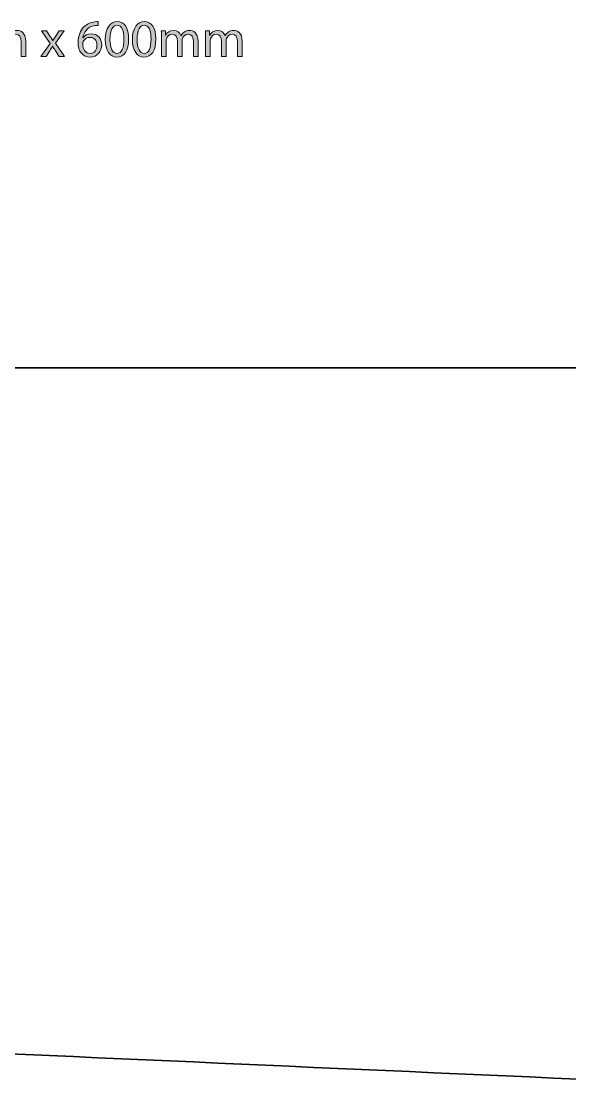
# Model space of a CAD drawing. Header units: inches. Extents: x 13 to 716, y -481 to 623.
# Drawn here: x 101.4 to 189.2, y -210.4 to -38 of the extents above; entities that cross this region are included whole.
import ezdxf

# ---------------------------------------------------------------- set-up
doc = ezdxf.new("R2010")
doc.units = ezdxf.units.IN
doc.header["$MEASUREMENT"] = 0
doc.layers.add('Layer 1', color=7, linetype='Continuous')

# ---------------------------------------------------------------- blocks, each defined once
blk = doc.blocks.new('block 3')
at = {"layer": 'Layer 1', "true_color": 0xffffff}
h = blk.add_hatch(color=7, dxfattribs=at)
h.dxf.hatch_style = 2
edge = h.paths.add_edge_path()
edge.add_spline(control_points=[(96.25, -40.63), (96.25, -40.2), (96.23, -39.86), (96.21, -39.52), (96.21, -39.52), (96.87, -39.52), (96.87, -39.52), (96.87, -39.52), (96.9, -40.19), (96.9, -40.19), (96.9, -40.19), (96.93, -40.19), (96.93, -40.19), (97.15, -39.8), (97.54, -39.43), (98.22, -39.43), (98.77, -39.43), (99.19, -39.77), (99.37, -40.26), (99.37, -40.26), (99.39, -40.26), (99.39, -40.26), (99.52, -40.02), (99.69, -39.85), (99.86, -39.72), (100.1, -39.54), (100.36, -39.43), (100.75, -39.43), (101.3, -39.43), (102.11, -39.79), (102.11, -41.21), (102.11, -41.21), (102.11, -43.62), (102.11, -43.62), (102.11, -43.62), (101.38, -43.62), (101.38, -43.62), (101.38, -43.62), (101.38, -41.31), (101.38, -41.31), (101.38, -40.51), (101.08, -40.04), (100.49, -40.04), (100.06, -40.04), (99.74, -40.36), (99.6, -40.71), (99.57, -40.82), (99.54, -40.95), (99.54, -41.09), (99.54, -41.09), (99.54, -43.62), (99.54, -43.62), (99.54, -43.62), (98.81, -43.62), (98.81, -43.62), (98.81, -43.62), (98.81, -41.16), (98.81, -41.16), (98.81, -40.51), (98.53, -40.04), (97.96, -40.04), (97.5, -40.04), (97.15, -40.42), (97.04, -40.79), (96.99, -40.89), (96.98, -41.03), (96.98, -41.15), (96.98, -41.15), (96.98, -43.62), (96.98, -43.62), (96.98, -43.62), (96.25, -43.62), (96.25, -43.62), (96.25, -43.62), (96.25, -40.63), (96.25, -40.63)], knot_values=[0, 0, 0, 0, 1, 1, 1, 2, 2, 2, 3, 3, 3, 4, 4, 4, 5, 5, 5, 6, 6, 6, 7, 7, 7, 8, 8, 8, 9, 9, 9, 10, 10, 10, 11, 11, 11, 12, 12, 12, 13, 13, 13, 14, 14, 14, 15, 15, 15, 16, 16, 16, 17, 17, 17, 18, 18, 18, 19, 19, 19, 20, 20, 20, 21, 21, 21, 22, 22, 22, 23, 23, 23, 24, 24, 24, 25, 25, 25, 25], degree=3, periodic=1)
h = blk.add_hatch(color=7, dxfattribs=at)
h.dxf.hatch_style = 2
edge = h.paths.add_edge_path()
edge.add_spline(control_points=[(105.45, -39.52), (105.45, -39.52), (106.04, -40.4), (106.04, -40.4), (106.2, -40.63), (106.32, -40.83), (106.46, -41.06), (106.46, -41.06), (106.48, -41.06), (106.48, -41.06), (106.61, -40.82), (106.75, -40.61), (106.89, -40.39), (106.89, -40.39), (107.46, -39.52), (107.46, -39.52), (107.46, -39.52), (108.27, -39.52), (108.27, -39.52), (108.27, -39.52), (106.87, -41.5), (106.87, -41.5), (106.87, -41.5), (108.3, -43.62), (108.3, -43.62), (108.3, -43.62), (107.47, -43.62), (107.47, -43.62), (107.47, -43.62), (106.86, -42.69), (106.86, -42.69), (106.7, -42.46), (106.56, -42.23), (106.42, -41.98), (106.42, -41.98), (106.4, -41.98), (106.4, -41.98), (106.26, -42.23), (106.13, -42.45), (105.97, -42.69), (105.97, -42.69), (105.38, -43.62), (105.38, -43.62), (105.38, -43.62), (104.55, -43.62), (104.55, -43.62), (104.55, -43.62), (106.01, -41.53), (106.01, -41.53), (106.01, -41.53), (104.62, -39.52), (104.62, -39.52), (104.62, -39.52), (105.45, -39.52), (105.45, -39.52)], knot_values=[0, 0, 0, 0, 1, 1, 1, 2, 2, 2, 3, 3, 3, 4, 4, 4, 5, 5, 5, 6, 6, 6, 7, 7, 7, 8, 8, 8, 9, 9, 9, 10, 10, 10, 11, 11, 11, 12, 12, 12, 13, 13, 13, 14, 14, 14, 15, 15, 15, 16, 16, 16, 17, 17, 17, 18, 18, 18, 18], degree=3, periodic=1)
h = blk.add_hatch(color=7, dxfattribs=at)
h.dxf.hatch_style = 2
edge = h.paths.add_edge_path()
edge.add_spline(control_points=[(113.72, -38.64), (113.57, -38.63), (113.38, -38.65), (113.16, -38.68), (111.99, -38.87), (111.38, -39.71), (111.25, -40.63), (111.25, -40.63), (111.27, -40.63), (111.27, -40.63), (111.53, -40.27), (112, -39.99), (112.61, -39.99), (113.58, -39.99), (114.27, -40.7), (114.27, -41.76), (114.27, -42.78), (113.58, -43.71), (112.43, -43.71), (111.26, -43.71), (110.49, -42.8), (110.49, -41.37), (110.49, -40.28), (110.87, -39.43), (111.42, -38.88), (111.88, -38.44), (112.49, -38.16), (113.18, -38.07), (113.4, -38.04), (113.59, -38.03), (113.72, -38.03), (113.72, -38.03), (113.72, -38.64), (113.72, -38.64)], knot_values=[0, 0, 0, 0, 1, 1, 1, 2, 2, 2, 3, 3, 3, 4, 4, 4, 5, 5, 5, 6, 6, 6, 7, 7, 7, 8, 8, 8, 9, 9, 9, 10, 10, 10, 11, 11, 11, 11], degree=3, periodic=1)
edge = h.paths.add_edge_path()
edge.add_spline(control_points=[(113.51, -41.81), (113.51, -41.03), (113.06, -40.55), (112.38, -40.55), (111.93, -40.55), (111.51, -40.82), (111.3, -41.23), (111.26, -41.31), (111.23, -41.42), (111.23, -41.55), (111.23, -42.46), (111.66, -43.13), (112.44, -43.13), (113.08, -43.13), (113.51, -42.6), (113.51, -41.81)], knot_values=[0, 0, 0, 0, 1, 1, 1, 2, 2, 2, 3, 3, 3, 4, 4, 4, 5, 5, 5, 5], degree=3, periodic=1)
h = blk.add_hatch(color=7, dxfattribs=at)
h.dxf.hatch_style = 2
edge = h.paths.add_edge_path()
edge.add_spline(control_points=[(118.59, -40.81), (118.59, -42.68), (117.89, -43.71), (116.68, -43.71), (115.6, -43.71), (114.87, -42.7), (114.85, -40.88), (114.85, -39.03), (115.65, -38.02), (116.77, -38.02), (117.92, -38.02), (118.59, -39.05), (118.59, -40.81)], knot_values=[0, 0, 0, 0, 1, 1, 1, 2, 2, 2, 3, 3, 3, 4, 4, 4, 4], degree=3, periodic=1)
edge = h.paths.add_edge_path()
edge.add_spline(control_points=[(115.6, -40.89), (115.6, -42.32), (116.04, -43.13), (116.72, -43.13), (117.47, -43.13), (117.84, -42.25), (117.84, -40.84), (117.84, -39.49), (117.5, -38.6), (116.72, -38.6), (116.08, -38.6), (115.6, -39.39), (115.6, -40.89)], knot_values=[0, 0, 0, 0, 1, 1, 1, 2, 2, 2, 3, 3, 3, 4, 4, 4, 4], degree=3, periodic=1)
h = blk.add_hatch(color=7, dxfattribs=at)
h.dxf.hatch_style = 2
edge = h.paths.add_edge_path()
edge.add_spline(control_points=[(122.94, -40.81), (122.94, -42.68), (122.23, -43.71), (121.02, -43.71), (119.95, -43.71), (119.21, -42.7), (119.19, -40.88), (119.19, -39.03), (120, -38.02), (121.11, -38.02), (122.27, -38.02), (122.94, -39.05), (122.94, -40.81)], knot_values=[0, 0, 0, 0, 1, 1, 1, 2, 2, 2, 3, 3, 3, 4, 4, 4, 4], degree=3, periodic=1)
edge = h.paths.add_edge_path()
edge.add_spline(control_points=[(119.95, -40.89), (119.95, -42.32), (120.39, -43.13), (121.06, -43.13), (121.82, -43.13), (122.18, -42.25), (122.18, -40.84), (122.18, -39.49), (121.84, -38.6), (121.06, -38.6), (120.42, -38.6), (119.95, -39.39), (119.95, -40.89)], knot_values=[0, 0, 0, 0, 1, 1, 1, 2, 2, 2, 3, 3, 3, 4, 4, 4, 4], degree=3, periodic=1)
h = blk.add_hatch(color=7, dxfattribs=at)
h.dxf.hatch_style = 2
edge = h.paths.add_edge_path()
edge.add_spline(control_points=[(123.85, -40.63), (123.85, -40.2), (123.83, -39.86), (123.82, -39.52), (123.82, -39.52), (124.47, -39.52), (124.47, -39.52), (124.47, -39.52), (124.5, -40.19), (124.5, -40.19), (124.5, -40.19), (124.53, -40.19), (124.53, -40.19), (124.75, -39.8), (125.14, -39.43), (125.82, -39.43), (126.37, -39.43), (126.8, -39.77), (126.97, -40.26), (126.97, -40.26), (126.99, -40.26), (126.99, -40.26), (127.12, -40.02), (127.29, -39.85), (127.46, -39.72), (127.7, -39.54), (127.96, -39.43), (128.35, -39.43), (128.9, -39.43), (129.71, -39.79), (129.71, -41.21), (129.71, -41.21), (129.71, -43.62), (129.71, -43.62), (129.71, -43.62), (128.98, -43.62), (128.98, -43.62), (128.98, -43.62), (128.98, -41.31), (128.98, -41.31), (128.98, -40.51), (128.68, -40.04), (128.09, -40.04), (127.66, -40.04), (127.34, -40.36), (127.2, -40.71), (127.17, -40.82), (127.14, -40.95), (127.14, -41.09), (127.14, -41.09), (127.14, -43.62), (127.14, -43.62), (127.14, -43.62), (126.41, -43.62), (126.41, -43.62), (126.41, -43.62), (126.41, -41.16), (126.41, -41.16), (126.41, -40.51), (126.13, -40.04), (125.56, -40.04), (125.1, -40.04), (124.75, -40.42), (124.64, -40.79), (124.59, -40.89), (124.58, -41.03), (124.58, -41.15), (124.58, -41.15), (124.58, -43.62), (124.58, -43.62), (124.58, -43.62), (123.85, -43.62), (123.85, -43.62), (123.85, -43.62), (123.85, -40.63), (123.85, -40.63)], knot_values=[0, 0, 0, 0, 1, 1, 1, 2, 2, 2, 3, 3, 3, 4, 4, 4, 5, 5, 5, 6, 6, 6, 7, 7, 7, 8, 8, 8, 9, 9, 9, 10, 10, 10, 11, 11, 11, 12, 12, 12, 13, 13, 13, 14, 14, 14, 15, 15, 15, 16, 16, 16, 17, 17, 17, 18, 18, 18, 19, 19, 19, 20, 20, 20, 21, 21, 21, 22, 22, 22, 23, 23, 23, 24, 24, 24, 25, 25, 25, 25], degree=3, periodic=1)
h = blk.add_hatch(color=7, dxfattribs=at)
h.dxf.hatch_style = 2
edge = h.paths.add_edge_path()
edge.add_spline(control_points=[(130.91, -40.63), (130.91, -40.2), (130.89, -39.86), (130.88, -39.52), (130.88, -39.52), (131.53, -39.52), (131.53, -39.52), (131.53, -39.52), (131.56, -40.19), (131.56, -40.19), (131.56, -40.19), (131.59, -40.19), (131.59, -40.19), (131.82, -39.8), (132.2, -39.43), (132.88, -39.43), (133.43, -39.43), (133.86, -39.77), (134.03, -40.26), (134.03, -40.26), (134.05, -40.26), (134.05, -40.26), (134.18, -40.02), (134.35, -39.85), (134.52, -39.72), (134.76, -39.54), (135.03, -39.43), (135.41, -39.43), (135.97, -39.43), (136.77, -39.79), (136.77, -41.21), (136.77, -41.21), (136.77, -43.62), (136.77, -43.62), (136.77, -43.62), (136.04, -43.62), (136.04, -43.62), (136.04, -43.62), (136.04, -41.31), (136.04, -41.31), (136.04, -40.51), (135.75, -40.04), (135.15, -40.04), (134.72, -40.04), (134.4, -40.36), (134.26, -40.71), (134.23, -40.82), (134.2, -40.95), (134.2, -41.09), (134.2, -41.09), (134.2, -43.62), (134.2, -43.62), (134.2, -43.62), (133.48, -43.62), (133.48, -43.62), (133.48, -43.62), (133.48, -41.16), (133.48, -41.16), (133.48, -40.51), (133.19, -40.04), (132.62, -40.04), (132.16, -40.04), (131.82, -40.42), (131.7, -40.79), (131.66, -40.89), (131.64, -41.03), (131.64, -41.15), (131.64, -41.15), (131.64, -43.62), (131.64, -43.62), (131.64, -43.62), (130.91, -43.62), (130.91, -43.62), (130.91, -43.62), (130.91, -40.63), (130.91, -40.63)], knot_values=[0, 0, 0, 0, 1, 1, 1, 2, 2, 2, 3, 3, 3, 4, 4, 4, 5, 5, 5, 6, 6, 6, 7, 7, 7, 8, 8, 8, 9, 9, 9, 10, 10, 10, 11, 11, 11, 12, 12, 12, 13, 13, 13, 14, 14, 14, 15, 15, 15, 16, 16, 16, 17, 17, 17, 18, 18, 18, 19, 19, 19, 20, 20, 20, 21, 21, 21, 22, 22, 22, 23, 23, 23, 24, 24, 24, 25, 25, 25, 25], degree=3, periodic=1)
at = {"layer": 'Layer 1', "lineweight": 0}
for points, knots in [([(96.25, -40.63), (96.25, -40.2), (96.23, -39.86), (96.21, -39.52), (96.21, -39.52), (96.87, -39.52), (96.87, -39.52), (96.87, -39.52), (96.9, -40.19), (96.9, -40.19), (96.9, -40.19), (96.93, -40.19), (96.93, -40.19), (97.15, -39.8), (97.54, -39.43), (98.22, -39.43), (98.77, -39.43), (99.19, -39.77), (99.37, -40.26), (99.37, -40.26), (99.39, -40.26), (99.39, -40.26), (99.52, -40.02), (99.69, -39.85), (99.86, -39.72), (100.1, -39.54), (100.36, -39.43), (100.75, -39.43), (101.3, -39.43), (102.11, -39.79), (102.11, -41.21), (102.11, -41.21), (102.11, -43.62), (102.11, -43.62), (102.11, -43.62), (101.38, -43.62), (101.38, -43.62), (101.38, -43.62), (101.38, -41.31), (101.38, -41.31), (101.38, -40.51), (101.08, -40.04), (100.49, -40.04), (100.06, -40.04), (99.74, -40.36), (99.6, -40.71), (99.57, -40.82), (99.54, -40.95), (99.54, -41.09), (99.54, -41.09), (99.54, -43.62), (99.54, -43.62), (99.54, -43.62), (98.81, -43.62), (98.81, -43.62), (98.81, -43.62), (98.81, -41.16), (98.81, -41.16), (98.81, -40.51), (98.53, -40.04), (97.96, -40.04), (97.5, -40.04), (97.15, -40.42), (97.04, -40.79), (96.99, -40.89), (96.98, -41.03), (96.98, -41.15), (96.98, -41.15), (96.98, -43.62), (96.98, -43.62), (96.98, -43.62), (96.25, -43.62), (96.25, -43.62), (96.25, -43.62), (96.25, -40.63), (96.25, -40.63)], [0, 0, 0, 0, 1, 1, 1, 2, 2, 2, 3, 3, 3, 4, 4, 4, 5, 5, 5, 6, 6, 6, 7, 7, 7, 8, 8, 8, 9, 9, 9, 10, 10, 10, 11, 11, 11, 12, 12, 12, 13, 13, 13, 14, 14, 14, 15, 15, 15, 16, 16, 16, 17, 17, 17, 18, 18, 18, 19, 19, 19, 20, 20, 20, 21, 21, 21, 22, 22, 22, 23, 23, 23, 24, 24, 24, 25, 25, 25, 25]), ([(105.45, -39.52), (105.45, -39.52), (106.04, -40.4), (106.04, -40.4), (106.2, -40.63), (106.32, -40.83), (106.46, -41.06), (106.46, -41.06), (106.48, -41.06), (106.48, -41.06), (106.61, -40.82), (106.75, -40.61), (106.89, -40.39), (106.89, -40.39), (107.46, -39.52), (107.46, -39.52), (107.46, -39.52), (108.27, -39.52), (108.27, -39.52), (108.27, -39.52), (106.87, -41.5), (106.87, -41.5), (106.87, -41.5), (108.3, -43.62), (108.3, -43.62), (108.3, -43.62), (107.47, -43.62), (107.47, -43.62), (107.47, -43.62), (106.86, -42.69), (106.86, -42.69), (106.7, -42.46), (106.56, -42.23), (106.42, -41.98), (106.42, -41.98), (106.4, -41.98), (106.4, -41.98), (106.26, -42.23), (106.13, -42.45), (105.97, -42.69), (105.97, -42.69), (105.38, -43.62), (105.38, -43.62), (105.38, -43.62), (104.55, -43.62), (104.55, -43.62), (104.55, -43.62), (106.01, -41.53), (106.01, -41.53), (106.01, -41.53), (104.62, -39.52), (104.62, -39.52), (104.62, -39.52), (105.45, -39.52), (105.45, -39.52)], [0, 0, 0, 0, 1, 1, 1, 2, 2, 2, 3, 3, 3, 4, 4, 4, 5, 5, 5, 6, 6, 6, 7, 7, 7, 8, 8, 8, 9, 9, 9, 10, 10, 10, 11, 11, 11, 12, 12, 12, 13, 13, 13, 14, 14, 14, 15, 15, 15, 16, 16, 16, 17, 17, 17, 18, 18, 18, 18]), ([(113.72, -38.64), (113.57, -38.63), (113.38, -38.65), (113.16, -38.68), (111.99, -38.87), (111.38, -39.71), (111.25, -40.63), (111.25, -40.63), (111.27, -40.63), (111.27, -40.63), (111.53, -40.27), (112, -39.99), (112.61, -39.99), (113.58, -39.99), (114.27, -40.7), (114.27, -41.76), (114.27, -42.78), (113.58, -43.71), (112.43, -43.71), (111.26, -43.71), (110.49, -42.8), (110.49, -41.37), (110.49, -40.28), (110.87, -39.43), (111.42, -38.88), (111.88, -38.44), (112.49, -38.16), (113.18, -38.07), (113.4, -38.04), (113.59, -38.03), (113.72, -38.03), (113.72, -38.03), (113.72, -38.64), (113.72, -38.64)], [0, 0, 0, 0, 1, 1, 1, 2, 2, 2, 3, 3, 3, 4, 4, 4, 5, 5, 5, 6, 6, 6, 7, 7, 7, 8, 8, 8, 9, 9, 9, 10, 10, 10, 11, 11, 11, 11]), ([(118.59, -40.81), (118.59, -42.68), (117.89, -43.71), (116.68, -43.71), (115.6, -43.71), (114.87, -42.7), (114.85, -40.88), (114.85, -39.03), (115.65, -38.02), (116.77, -38.02), (117.92, -38.02), (118.59, -39.05), (118.59, -40.81)], [0, 0, 0, 0, 1, 1, 1, 2, 2, 2, 3, 3, 3, 4, 4, 4, 4]), ([(115.6, -40.89), (115.6, -42.32), (116.04, -43.13), (116.72, -43.13), (117.47, -43.13), (117.84, -42.25), (117.84, -40.84), (117.84, -39.49), (117.5, -38.6), (116.72, -38.6), (116.08, -38.6), (115.6, -39.39), (115.6, -40.89)], [0, 0, 0, 0, 1, 1, 1, 2, 2, 2, 3, 3, 3, 4, 4, 4, 4]), ([(122.94, -40.81), (122.94, -42.68), (122.23, -43.71), (121.02, -43.71), (119.95, -43.71), (119.21, -42.7), (119.19, -40.88), (119.19, -39.03), (120, -38.02), (121.11, -38.02), (122.27, -38.02), (122.94, -39.05), (122.94, -40.81)], [0, 0, 0, 0, 1, 1, 1, 2, 2, 2, 3, 3, 3, 4, 4, 4, 4]), ([(119.95, -40.89), (119.95, -42.32), (120.39, -43.13), (121.06, -43.13), (121.82, -43.13), (122.18, -42.25), (122.18, -40.84), (122.18, -39.49), (121.84, -38.6), (121.06, -38.6), (120.42, -38.6), (119.95, -39.39), (119.95, -40.89)], [0, 0, 0, 0, 1, 1, 1, 2, 2, 2, 3, 3, 3, 4, 4, 4, 4]), ([(123.85, -40.63), (123.85, -40.2), (123.83, -39.86), (123.82, -39.52), (123.82, -39.52), (124.47, -39.52), (124.47, -39.52), (124.47, -39.52), (124.5, -40.19), (124.5, -40.19), (124.5, -40.19), (124.53, -40.19), (124.53, -40.19), (124.75, -39.8), (125.14, -39.43), (125.82, -39.43), (126.37, -39.43), (126.8, -39.77), (126.97, -40.26), (126.97, -40.26), (126.99, -40.26), (126.99, -40.26), (127.12, -40.02), (127.29, -39.85), (127.46, -39.72), (127.7, -39.54), (127.96, -39.43), (128.35, -39.43), (128.9, -39.43), (129.71, -39.79), (129.71, -41.21), (129.71, -41.21), (129.71, -43.62), (129.71, -43.62), (129.71, -43.62), (128.98, -43.62), (128.98, -43.62), (128.98, -43.62), (128.98, -41.31), (128.98, -41.31), (128.98, -40.51), (128.68, -40.04), (128.09, -40.04), (127.66, -40.04), (127.34, -40.36), (127.2, -40.71), (127.17, -40.82), (127.14, -40.95), (127.14, -41.09), (127.14, -41.09), (127.14, -43.62), (127.14, -43.62), (127.14, -43.62), (126.41, -43.62), (126.41, -43.62), (126.41, -43.62), (126.41, -41.16), (126.41, -41.16), (126.41, -40.51), (126.13, -40.04), (125.56, -40.04), (125.1, -40.04), (124.75, -40.42), (124.64, -40.79), (124.59, -40.89), (124.58, -41.03), (124.58, -41.15), (124.58, -41.15), (124.58, -43.62), (124.58, -43.62), (124.58, -43.62), (123.85, -43.62), (123.85, -43.62), (123.85, -43.62), (123.85, -40.63), (123.85, -40.63)], [0, 0, 0, 0, 1, 1, 1, 2, 2, 2, 3, 3, 3, 4, 4, 4, 5, 5, 5, 6, 6, 6, 7, 7, 7, 8, 8, 8, 9, 9, 9, 10, 10, 10, 11, 11, 11, 12, 12, 12, 13, 13, 13, 14, 14, 14, 15, 15, 15, 16, 16, 16, 17, 17, 17, 18, 18, 18, 19, 19, 19, 20, 20, 20, 21, 21, 21, 22, 22, 22, 23, 23, 23, 24, 24, 24, 25, 25, 25, 25]), ([(130.91, -40.63), (130.91, -40.2), (130.89, -39.86), (130.88, -39.52), (130.88, -39.52), (131.53, -39.52), (131.53, -39.52), (131.53, -39.52), (131.56, -40.19), (131.56, -40.19), (131.56, -40.19), (131.59, -40.19), (131.59, -40.19), (131.82, -39.8), (132.2, -39.43), (132.88, -39.43), (133.43, -39.43), (133.86, -39.77), (134.03, -40.26), (134.03, -40.26), (134.05, -40.26), (134.05, -40.26), (134.18, -40.02), (134.35, -39.85), (134.52, -39.72), (134.76, -39.54), (135.03, -39.43), (135.41, -39.43), (135.97, -39.43), (136.77, -39.79), (136.77, -41.21), (136.77, -41.21), (136.77, -43.62), (136.77, -43.62), (136.77, -43.62), (136.04, -43.62), (136.04, -43.62), (136.04, -43.62), (136.04, -41.31), (136.04, -41.31), (136.04, -40.51), (135.75, -40.04), (135.15, -40.04), (134.72, -40.04), (134.4, -40.36), (134.26, -40.71), (134.23, -40.82), (134.2, -40.95), (134.2, -41.09), (134.2, -41.09), (134.2, -43.62), (134.2, -43.62), (134.2, -43.62), (133.48, -43.62), (133.48, -43.62), (133.48, -43.62), (133.48, -41.16), (133.48, -41.16), (133.48, -40.51), (133.19, -40.04), (132.62, -40.04), (132.16, -40.04), (131.82, -40.42), (131.7, -40.79), (131.66, -40.89), (131.64, -41.03), (131.64, -41.15), (131.64, -41.15), (131.64, -43.62), (131.64, -43.62), (131.64, -43.62), (130.91, -43.62), (130.91, -43.62), (130.91, -43.62), (130.91, -40.63), (130.91, -40.63)], [0, 0, 0, 0, 1, 1, 1, 2, 2, 2, 3, 3, 3, 4, 4, 4, 5, 5, 5, 6, 6, 6, 7, 7, 7, 8, 8, 8, 9, 9, 9, 10, 10, 10, 11, 11, 11, 12, 12, 12, 13, 13, 13, 14, 14, 14, 15, 15, 15, 16, 16, 16, 17, 17, 17, 18, 18, 18, 19, 19, 19, 20, 20, 20, 21, 21, 21, 22, 22, 22, 23, 23, 23, 24, 24, 24, 25, 25, 25, 25]), ([(113.51, -41.81), (113.51, -41.03), (113.06, -40.55), (112.38, -40.55), (111.93, -40.55), (111.51, -40.82), (111.3, -41.23), (111.26, -41.31), (111.23, -41.42), (111.23, -41.55), (111.23, -42.46), (111.66, -43.13), (112.44, -43.13), (113.08, -43.13), (113.51, -42.6), (113.51, -41.81)], [0, 0, 0, 0, 1, 1, 1, 2, 2, 2, 3, 3, 3, 4, 4, 4, 5, 5, 5, 5])]:
    blk.add_open_spline(points, degree=3, knots=knots, dxfattribs=at)

msp = doc.modelspace()

# ---------------------------------------------------------------- linework, layer by layer
at = {"layer": 'Layer 1', "color": 1, "lineweight": 35, "true_color": 0xff0000}
msp.add_open_spline([(469.68, -194.42), (469.68, -171), (453.11, -154.43), (429.68, -154.43), (386.35, -154.43), (343.02, -154.43), (299.68, -154.43), (276.25, -154.43), (259.68, -171), (259.68, -194.42), (259.68, -199.75), (259.68, -205.08), (259.68, -210.41), (177.68, -206.75), (95.68, -203.08), (13.68, -199.42), (13.68, -164.1), (13.68, -128.78), (13.68, -93.46), (247.68, -93.46), (481.68, -93.46), (715.68, -93.46), (715.68, -128.78), (715.68, -164.1), (715.68, -199.42), (633.68, -203.08), (551.68, -206.75), (469.68, -210.41), (469.68, -205.08), (469.68, -199.75), (469.68, -194.42)], degree=3, knots=[0, 0, 0, 0, 1, 1, 1, 2, 2, 2, 3, 3, 3, 4, 4, 4, 5, 5, 5, 6, 6, 6, 7, 7, 7, 8, 8, 8, 9, 9, 9, 10, 10, 10, 10], dxfattribs=at)

# ---------------------------------------------------------------- block references
at = {"layer": 'Layer 1'}
msp.add_blockref('block 3', (0, 0), dxfattribs=at)

doc.saveas('drawing.dxf')
